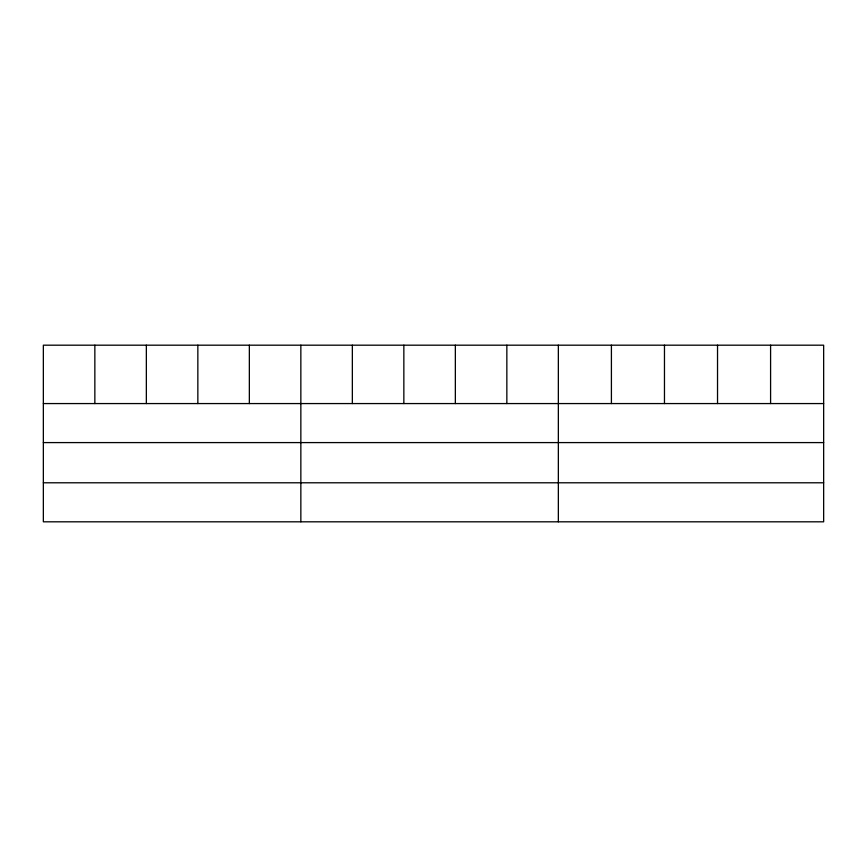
<?xml version="1.0" encoding="UTF-8"?>
<svg xmlns="http://www.w3.org/2000/svg" width="867" height="867" viewBox="0 0 867 867"><rect width="100%" height="100%" fill="white"/><g stroke="black" fill="none" stroke-linecap="round" stroke-linejoin="round"><path stroke-width="1.3" d="M823.65 442.593L823.65 345.185L43.35 345.185L43.35 521.815L823.65 521.815L823.65 442.593L43.35 442.593M43.35 403.567L823.65 403.567M43.35 482.789L823.65 482.789M770.59 345.185L770.59 403.567M717.529 345.185L717.529 403.567M664.469 345.185L664.469 403.567M611.408 345.185L611.408 403.567M558.348 345.185L558.348 521.815M506.848 345.185L506.848 403.567M455.348 345.185L455.348 403.567M403.849 345.185L403.849 403.567M352.349 345.185L352.349 403.567M300.849 345.185L300.849 521.815M249.349 345.185L249.349 403.567M197.849 345.185L197.849 403.567M146.35 345.185L146.35 403.567M94.85 345.185L94.85 403.567"/></g></svg>
